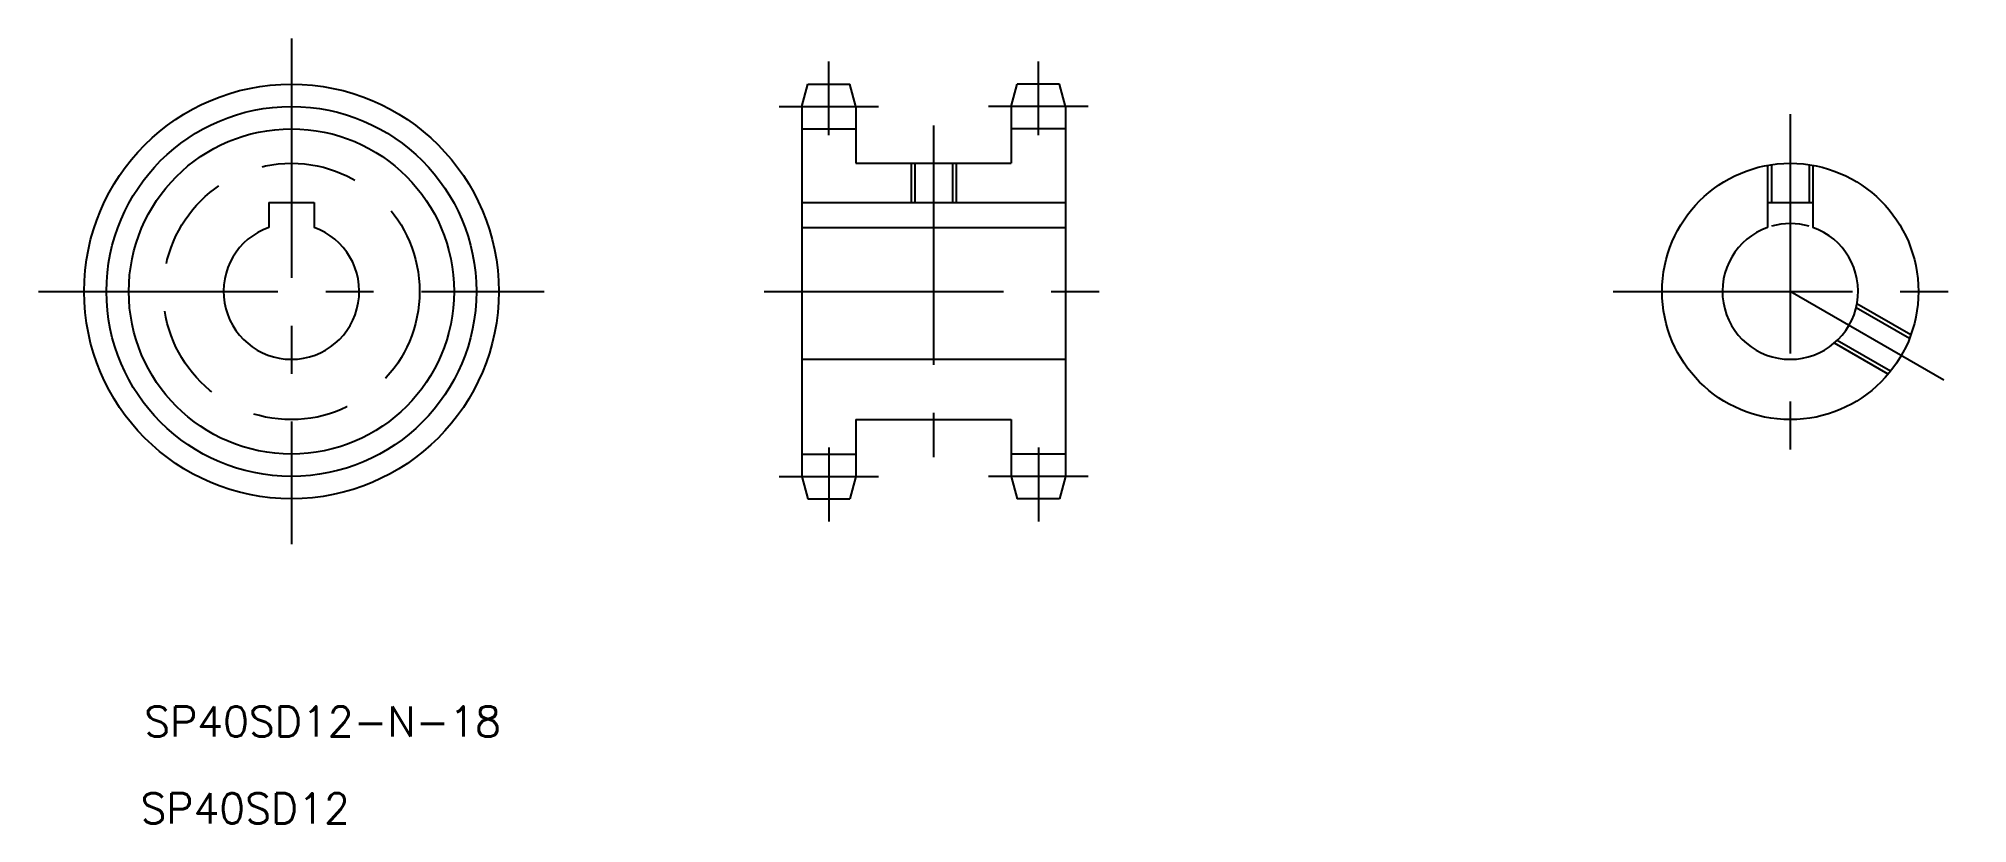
# Model space of a CAD drawing. Extents: x 41 to 297, y 94 to 198.
import ezdxf
from ezdxf.enums import TextEntityAlignment as Align

# ---------------------------------------------------------------- set-up
doc = ezdxf.new("R2010")
doc.units = 0
doc.linetypes.add('CENTER', pattern=[50.8, 31.75, -6.35, 6.35, -6.35])
doc.linetypes.add('DASHED', pattern=[19.05, 12.7, -6.35])
doc.layers.get('0').update_dxf_attribs({"linetype": 'CONTINUOUS'})
doc.layers.add('CENTER', color=1, linetype='CENTER')
doc.styles.get("Standard").update_dxf_attribs({"font": 'txt.shx'})

msp = doc.modelspace()

# ---------------------------------------------------------------- linework, layer by layer
at = {"color": 7, "linetype": 'CONTINUOUS'}
for p, q in [((142.619411, 189.171919), (143.413881, 192.136919)), ((143.413881, 192.136919), (149.024942, 192.136919)), ((149.819411, 189.171919), (149.024942, 192.136919)), ((170.419411, 189.171919), (171.213881, 192.136919)), ((176.824942, 192.136919), (171.213881, 192.136919)), ((177.619411, 189.171919), (176.824942, 192.136919)), ((142.619411, 189.171919), (142.619411, 140.101919)), ((149.819411, 189.176919), (149.819411, 181.636919)), ((170.419411, 189.176919), (170.419411, 181.636919)), ((177.619411, 189.171919), (177.619411, 140.101919)), ((142.619411, 186.206919), (149.819411, 186.206919)), ((177.619411, 186.206919), (170.419411, 186.206919)), ((149.819411, 181.636919), (170.419411, 181.636919)), ((157.619411, 181.636919), (157.619411, 176.436919)), ((162.619411, 181.636919), (162.619411, 176.436919)), ((71.930846, 176.436919), (77.930846, 176.436919)), ((71.930846, 176.436919), (71.930846, 173.122201)), ((77.930846, 176.436919), (77.930846, 173.122201)), ((142.619411, 176.436919), (177.619411, 176.436919)), ((270.754744, 176.436919), (276.754744, 176.436919)), ((270.754744, 176.436919), (270.754744, 173.122201)), ((276.754744, 176.436919), (276.754744, 173.122201)), ((142.619411, 173.1222), (177.619411, 173.1222)), ((142.619411, 155.636919), (177.619411, 155.636919)), ((149.819411, 147.636919), (170.419411, 147.636919)), ((149.819411, 147.636919), (149.819411, 140.101919)), ((154.969411, 147.636919), (154.969411, 147.637019)), ((160.119411, 147.636919), (160.119511, 147.636919)), ((170.419411, 147.636919), (170.419411, 140.101919)), ((142.619411, 143.066919), (149.819411, 143.066919)), ((177.619411, 143.066919), (170.419411, 143.066919)), ((142.619411, 140.101919), (143.413881, 137.136919)), ((149.819411, 140.101919), (149.024942, 137.136919)), ((170.419411, 140.101919), (171.213881, 137.136919)), ((177.619411, 140.101919), (176.824942, 137.136919)), ((143.413881, 137.136919), (149.024942, 137.136919)), ((176.824942, 137.136919), (171.213881, 137.136919))]:
    msp.add_line(p, q, dxfattribs=at)
at = {"color": 3, "linetype": 'CONTINUOUS'}
for p, q in [((157.119411, 181.636919), (157.119411, 176.436919)), ((163.119411, 181.636919), (163.119411, 176.436919))]:
    msp.add_line(p, q, dxfattribs=at)
at = {"color": 3, "linetype": 'DASHED'}
for p, q in [((270.754744, 181.37012), (270.754744, 176.436919)), ((271.254744, 181.452091), (271.254744, 176.436919)), ((276.254744, 181.452091), (276.254744, 176.436919)), ((276.754744, 181.37012), (276.754744, 176.436919)), ((289.56711, 158.394397), (282.492233, 162.479079)), ((289.746121, 158.868395), (282.603213, 162.992355)), ((286.746121, 153.672243), (279.603213, 157.796202)), ((287.06711, 154.06427), (279.992233, 158.148952))]:
    msp.add_line(p, q, dxfattribs=at)
at = {"color": 7, "linetype": 'CONTINUOUS'}
for centre, radius in [((74.930846, 164.636919), 27.5), ((273.754744, 164.636919), 17)]:
    msp.add_circle(centre, radius, dxfattribs=at)
at = {"color": 3, "linetype": 'CONTINUOUS'}
msp.add_circle((74.930846, 164.636919), 21.57, dxfattribs=at)
at = {"color": 3, "linetype": 'DASHED'}
msp.add_circle((74.930846, 164.636919), 17, dxfattribs=at)
at = {"color": 7, "linetype": 'CONTINUOUS'}
for centre in [(74.930846, 164.636919), (273.754744, 164.636919)]:
    msp.add_arc(centre, 9, 109.471221, 70.528779, dxfattribs=at)
at = {"color": 3, "linetype": 'CONTINUOUS'}
msp.add_arc((273.754744, 164.636919), 9, 73.87238, 106.12762, dxfattribs=at)
at = {"layer": 'CENTER', "color": 1, "linetype": 'CENTER'}
for p, q in [((74.930846, 198.178644), (74.930846, 131.095195)), ((146.219411, 185.346919), (146.219411, 195.136919)), ((174.019411, 185.346919), (174.019411, 195.136919)), ((139.619411, 189.171919), (152.819411, 189.171919)), ((180.619411, 189.171919), (167.419411, 189.171919)), ((273.754744, 188.136919), (273.754744, 141.136919)), ((160.119411, 186.636919), (160.119411, 142.636919)), ((41.389122, 164.636919), (108.472571, 164.636919)), ((137.619411, 164.636919), (182.619411, 164.636919)), ((250.254744, 164.636919), (297.254744, 164.636919)), ((294.106341, 152.886919), (273.754744, 164.636919)), ((146.219411, 143.926919), (146.219411, 134.136919)), ((174.019411, 143.926919), (174.019411, 134.136919)), ((139.619411, 140.101919), (152.819411, 140.101919)), ((180.619411, 140.101919), (167.419411, 140.101919))]:
    msp.add_line(p, q, dxfattribs=at)
at = {"layer": 'CENTER', "color": 7, "linetype": 'CONTINUOUS'}
msp.add_circle((74.930846, 164.636919), 24.535, dxfattribs=at)

# ---------------------------------------------------------------- texts
at = {"color": 7, "linetype": 'CONTINUOUS'}
for s, p in [('SP40SD12-N-18', (79.064099, 104.384213)), ('SP40SD12', (68.792482, 92.873426))]:
    msp.add_text(s, height=4, dxfattribs=at).set_placement(p, align=Align.BOTTOM_CENTER)

doc.saveas('drawing.dxf')
